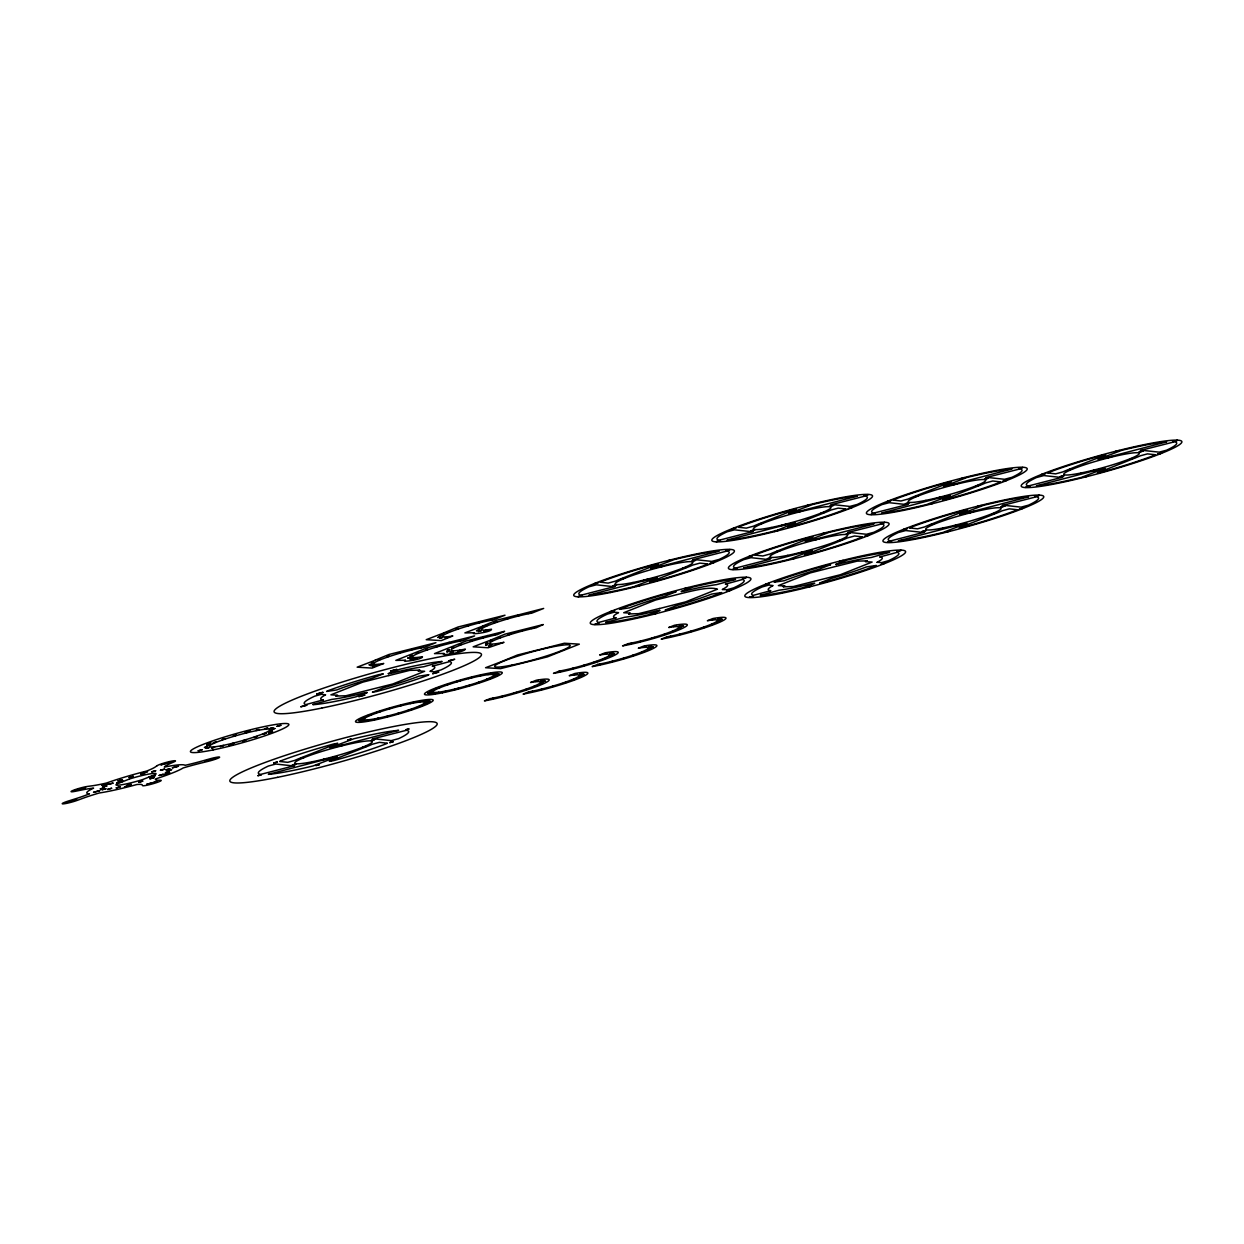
<?xml version="1.0" encoding="UTF-8"?>
<svg xmlns="http://www.w3.org/2000/svg" width="1244" height="1244" viewBox="0 0 1244 1244"><rect width="100%" height="100%" fill="white"/><g stroke="black" fill="none" stroke-linecap="round" stroke-linejoin="round"><path stroke-width="1.5" d="M279.776 761.452L281.035 760.768A77.983 8.008 -15.5 0 1 333.579 744.005L337.715 743.306L301.032 757.783A46.79 4.805 -15.5 0 0 294.828 760.379L287.768 762.323L279.791 761.483M707.696 564.107L706.53 564.667A77.983 8.008 -15.5 0 1 653.971 581.446L649.834 582.13L686.517 567.668A46.79 4.805 -15.5 0 0 692.721 565.071L699.937 563.112L707.758 563.967M738.454 527.238L739.698 526.554A77.983 8.008 -15.5 0 1 792.241 509.791L796.378 509.091L759.711 523.568A46.79 4.805 -15.5 0 0 753.491 526.165L746.276 528.125L738.501 527.285M1155.194 454.869L1154.012 455.428A77.983 8.008 -15.5 0 1 1101.469 472.207L1097.395 472.938L1133.999 458.43A46.79 4.805 -15.5 0 0 1140.219 455.833L1147.434 453.873L1155.241 454.729M388.299 673.61L399.837 669.256A76.366 7.853 -15.5 0 1 442.118 661.466L423.8 666.722A59.152 6.08 -15.5 0 0 391.456 673.191L388.315 673.657M835.781 564.372L847.319 560.018A76.366 7.853 -15.5 0 1 889.6 552.227L871.282 557.483A59.152 6.08 -15.5 0 0 838.938 563.952L835.812 564.418M388.797 675.585L409.665 670.376L419.726 670.096M659.538 608.471L638.685 613.65L628.687 613.961M836.31 566.315L857.163 561.137L867.224 560.857M432.399 666.193L449.628 661.59A76.366 7.853 -15.5 0 1 440.92 669.941L434.109 671.853L429.942 671.309A59.152 6.08 -15.5 0 0 432.554 666.302L432.492 666.286M615.936 617.864L598.722 622.435A76.366 7.853 -15.5 0 1 607.43 614.085L614.241 612.172L618.548 612.639A59.152 6.08 -15.5 0 0 615.796 617.724L615.936 617.77M879.881 556.954L897.111 552.352A76.366 7.853 -15.5 0 1 888.418 560.702L881.607 562.615L877.098 562.304M111.618 788.323L107.513 789.442L111.602 788.245M116.221 787.872L120.341 786.721M120.341 786.783L116.283 787.934M151.706 771.809L155.842 770.689L151.83 771.871M149.902 778.76L154.054 777.64M159.092 775.432L163.213 774.281M163.213 774.343L159.232 775.494M167.645 770.72L171.765 769.569L167.785 770.782M169.371 771.482L165.328 772.695L169.402 771.529M360.947 718.674L365.067 717.524M360.231 721.427L364.368 720.307M362.673 719.514L358.583 720.634L362.673 719.436M365.067 717.586L361.009 718.721M403.227 704.866L399.246 706.001L403.227 704.788M414.096 702.285L410.053 703.498L414.128 702.331M421.452 705.908L417.378 707.074L421.514 705.954M423.535 704.275L427.656 703.124M434.125 690.031L430.082 691.244L434.156 690.078M425.93 702.362L430.035 701.196M482.89 626.027L464.883 632.901L474.43 632.761M427.656 703.187L423.613 704.337M430.066 701.243L425.946 702.393M445.368 685.071L449.504 683.967M456.486 681.619L460.622 680.515L456.61 681.681M454.433 689.518L458.554 688.367M458.554 688.43L454.511 689.565M468.179 678.447L472.3 677.296M472.3 677.374L468.319 678.509M477.245 682.894L481.366 681.743M481.366 681.821L477.276 682.94M487.772 674.419L491.924 673.315L487.912 674.481M503.556 660.844L485.564 667.717L500.539 668.634L521.951 663.254L547.438 656.863L579.331 644.159L564.341 643.241L538.854 649.726M496.729 675.71L492.733 676.845L496.729 675.632M578.102 596.607L582.223 595.456M582.254 595.487L578.133 596.638M616.697 584.82L612.608 585.94L616.697 584.742M598.722 623.291L594.648 624.457L598.784 623.337M643.506 580.466L647.626 579.315M647.642 579.393L643.646 580.528M664.545 565.771L660.455 566.891L664.545 565.693M682.909 568.244L687.03 567.077M652.649 614.287L656.77 613.136M687.03 567.155L682.925 568.275M691.369 561.433L695.489 560.266M656.77 613.199L652.789 614.334M695.489 560.344L691.431 561.479M716.249 541.622L720.385 540.502L716.311 541.669M732.11 528.856L736.246 527.736L732.234 528.918M729.979 549.599L725.858 550.765L729.948 549.568M750.707 530.924L754.828 529.757M754.859 529.804L750.738 530.955M763.287 523.024L759.307 524.159M730.632 590.262L726.543 591.382L730.632 590.185M778.386 530.333L774.374 531.499L795.507 522.635L791.433 523.32A46.79 4.805 -15.5 0 1 781.31 525.948L727.04 540.129A77.983 8.008 -15.5 0 0 771.809 531.717L775.914 530.457M781.652 525.497L785.788 524.377L781.667 525.528M746.447 577.403L742.373 578.569L746.509 577.465M798.57 511.875L802.691 510.709M802.691 510.786L798.632 511.922M805.972 505.919L810.108 504.8L806.096 505.966M771.327 557.607L767.253 558.774L771.389 557.654M765.184 584.556L769.305 583.405M769.305 583.483L765.324 584.618M790.78 559.302L794.932 558.183L790.811 559.349M798.181 553.347L802.333 552.227L798.321 553.393M815.1 539.725L819.252 538.605L815.24 539.787M852.249 507.397L848.237 508.563L852.233 507.35M863.974 495.734L868.094 494.583M868.094 494.661L864.036 495.796M807.325 587.152L811.477 586.048L807.465 587.215M839.047 561.619L843.168 560.469M843.168 560.531L839.187 561.666M864.642 536.366L868.763 535.2M890.922 500.617L886.801 501.767L890.891 500.57M868.779 535.278L864.673 536.397M913.842 496.978L917.994 495.858L913.982 497.04M881.187 564.216L885.339 563.097L881.327 564.263M907.436 528.498L903.346 529.617L907.405 528.529M964.784 477.665L960.772 478.847L964.769 477.634M988.296 478.162L984.253 479.375L988.327 478.209M957.009 525.108L952.888 526.259L956.978 525.061M977.178 506.635L981.329 505.515M973.928 511.486L969.916 512.652L973.896 511.439M996.382 512.901L992.277 514.021L996.382 512.823M1025.6 487.368L1029.721 486.217M1029.721 486.28L1025.616 487.415M1064.18 475.581L1060.09 476.701L1064.18 475.503M1072.67 468.739L1068.549 469.89L1072.639 468.693M1091.004 471.227L1095.124 470.077M1095.124 470.154L1091.066 471.289M1112.043 456.532L1107.938 457.652L1112.043 456.455M1130.392 459.005L1134.512 457.839M1134.512 457.916L1130.532 459.052M1138.851 452.194L1142.972 451.028M1142.972 451.106L1138.913 452.241M1173.325 441.48L1177.446 440.329M1177.446 440.392L1173.341 441.527M449.1 642.339L474.602 635.917L462.97 640.551A31.567 3.25 -15.5 0 0 420.006 652.602A31.567 3.25 -15.5 0 0 422.431 656.677C423.504 659.398 399.106 662.819 405.388 660.3M419.726 670.174L417.968 670.889L424.655 671.293L392.762 683.998L345.863 695.769L335.958 696.065M487.772 635.56L504.613 631.314L497.398 634.58A31.567 3.25 -15.5 0 0 455.506 647.16A31.567 3.25 -15.5 0 0 465.349 649.088C464.727 652.214 438.681 656.474 444.046 653.52M474.43 632.838C468.288 635.124 492.266 632.123 491.504 629.2A31.567 3.25 -15.5 0 1 489.079 625.11A31.567 3.25 -15.5 0 1 532.043 613.059L543.675 608.425L518.297 614.925M867.208 560.935L865.466 561.65L872.137 562.055L840.244 574.759L793.361 586.53L783.409 586.826M722.422 589.438L722.764 589.205A59.152 6.08 -15.5 0 0 725.361 584.182L742.435 579.486A76.366 7.853 -15.5 0 1 733.742 587.821L727.118 589.718L722.469 589.547M518.173 614.847L496.791 620.196L482.89 625.95M538.839 649.663L517.457 655.013L503.556 660.766M877.144 562.412L877.44 562.07A59.152 6.08 -15.5 0 0 880.037 557.063L879.974 557.048M335.818 695.956L337.559 695.256L330.888 694.836L362.781 682.147L388.812 675.523M628.64 613.852L630.381 613.136L623.695 612.732L655.604 600.028L681.634 593.45C696.267 589.874 710.262 586.562 717.461 589.189L685.568 601.878L659.569 608.518M783.316 586.717L785.057 586.017L778.371 585.597L810.279 572.909L836.295 566.284M153.976 777.702L149.933 778.791M216.005 742.093L213.051 742.917L216.036 742.015M211.62 748.017L214.699 747.162L211.713 748.079M225.195 738.765L222.194 739.589L225.226 738.687M220.359 746.478L223.438 745.638L220.39 746.54M248.007 732.141L245.006 732.965L248.038 732.063M242.922 740.818L246.001 739.962L243.015 740.88M258.876 729.653L255.875 730.477L258.907 729.575M254.04 737.365L257.119 736.51L254.118 737.428M263.23 734.038L266.309 733.198L263.277 734.1M273.758 762.961L277.257 761.997M277.225 762.09L273.758 763.023M437.888 637.426L440.951 636.57L437.966 637.488M440.267 635.497L443.346 634.658L440.36 635.56M411.235 659.942L414.314 659.102L411.282 660.004M448.135 637.099L445.134 637.923L448.167 637.021M466.733 625.934L469.812 625.094L466.78 625.996M364.305 720.369L360.262 721.458M476.545 630.646L479.624 629.791L476.592 630.692M449.908 653.162L452.987 652.322L449.955 653.224M481.272 630.692L478.225 631.517L481.304 630.615M351.088 739.154L347.62 740.087L351.119 739.06M486.839 630.288L483.807 631.143L486.839 630.241M505.406 619.154L508.485 618.315L505.437 619.217M488.581 646.382L491.66 645.543L488.612 646.445M449.442 684.029L445.383 685.117M501.907 696.5L504.986 695.66L501.938 696.562M524.719 689.876L527.798 689.036L524.75 689.938M538.325 680.608L535.278 681.385L538.325 680.561M543.83 680.266L540.829 681.09L543.861 680.188M529.711 692.224L532.774 691.384L529.742 692.286M543.115 683.003L540.16 683.842L543.146 682.925M563.159 670.749L560.189 671.573L563.174 670.672M540.58 689.72L543.644 688.881L540.611 689.782M570.98 669.008L574.044 668.168L571.012 669.07M563.392 683.096L566.471 682.256L563.392 683.158M585.753 665.058L582.705 665.82L585.753 664.996M576.967 673.859L573.997 674.683L576.998 673.781M572.582 679.784L575.661 678.929L572.675 679.846M582.503 673.486L579.611 674.31L582.534 673.408M596.84 661.621L593.823 662.446L596.871 661.544M609.855 653.535L612.934 652.696L609.887 653.598M606.03 658.309L603.013 659.133L606.061 658.231M609.14 656.288L612.219 655.433L609.233 656.35M611.535 654.36L614.598 653.52L611.566 654.422M601.816 663.969L598.862 664.794L601.847 663.892M629.169 644.019L632.247 643.179L629.262 644.081M640.038 641.515L643.117 640.676L640.131 641.593M624.395 658.294L621.425 659.133L624.41 658.216M642.992 647.129L646.056 646.289L643.07 647.191M662.865 634.906L665.929 634.051L662.896 634.969M648.528 646.756L651.592 645.916L648.528 646.802M644.703 651.529L641.795 652.354L644.719 651.452M676.425 625.654L673.471 626.494L676.456 625.577M647.813 649.492L650.892 648.653L647.891 649.57M653.24 646.818L650.239 647.642L653.271 646.74M672.055 631.579L675.119 630.739L672.087 631.641M681.961 625.281L678.96 626.105L681.992 625.203M667.841 637.239L670.92 636.399L667.935 637.301M690.404 631.579L693.483 630.724L690.498 631.641M701.523 628.127L704.602 627.271L701.569 628.173M710.713 624.799L713.792 623.959L710.728 624.846M405.326 660.237L395.825 660.393L427.718 647.689L449.131 642.308M443.999 653.458L434.483 653.613L466.391 640.909L487.803 635.529M371.598 662.881L373.869 662.243L371.692 662.943M369.219 664.794L371.49 664.172L369.219 664.856M370.883 665.618L373.169 664.996M373.138 665.073L370.93 665.68M376.419 665.245L378.705 664.685M410.271 656.086L412.541 655.526M407.877 658.014L410.162 657.392L407.877 658.076M411.795 658.294L409.603 658.9L411.826 658.216M417.331 657.921L415.123 658.434L417.378 657.827M436.737 646.522L439.023 645.9L436.831 646.6M446.876 651.794L449.162 651.172L446.923 651.856M450.546 652.011L452.816 651.389M452.816 651.452L450.623 652.089M457.792 651.047L460.062 650.425M460.031 650.503L457.823 651.11M485.906 643.614L488.192 642.992L486 643.677M485.549 645.014L487.835 644.376L485.642 645.076M491.489 644.672L490.416 645.061M508.361 634.673L510.631 634.051L508.361 634.751M498.704 643.723L496.496 644.33L498.735 643.646M981.205 505.624L977.209 506.681M776.24 551.667L779.848 550.843L776.365 551.621M759.835 523.771L763.287 522.947M774.903 531.11L778.371 530.302M471.009 641.266C473.793 640.209 468.211 642.091 470.761 641.064M490.291 644.843L489.219 645.232L491.489 644.61M377.492 664.856L378.705 664.623M411.344 655.697L412.541 655.464M377.632 665.073L376.465 665.307M411.469 655.93L410.302 656.163M330.173 747.784L334.263 747.146A46.79 4.805 -15.5 0 1 344.386 744.518L398.655 730.321A77.983 8.008 -15.5 0 0 353.887 738.749L330.251 747.706M336.844 756.85L313.13 765.931A77.983 8.008 -15.5 0 1 268.377 774.343L322.631 760.162A46.79 4.805 -15.5 0 0 332.77 757.534L336.829 756.834M650.705 568.555L654.779 567.917A46.79 4.805 -15.5 0 1 664.918 565.289L719.172 551.092A77.983 8.008 -15.5 0 0 674.419 559.52L650.783 568.461M657.376 577.62L633.663 586.702A77.983 8.008 -15.5 0 1 588.91 595.114L643.164 580.932A46.79 4.805 -15.5 0 0 653.302 578.304L657.345 577.589M788.851 513.57L792.926 512.932A46.79 4.805 -15.5 0 1 803.049 510.304L857.443 496.107A77.983 8.008 -15.5 0 0 812.55 504.535L788.867 513.539M805.381 541.42L809.455 540.782A46.79 4.805 -15.5 0 1 819.594 538.154L873.988 523.957A77.983 8.008 -15.5 0 0 829.095 532.385L805.381 541.42M812.052 550.501L788.338 559.567A77.983 8.008 -15.5 0 1 743.585 567.979L797.839 553.798A46.79 4.805 -15.5 0 0 807.978 551.17L812.052 550.501M943.527 486.451L947.601 485.798A46.79 4.805 -15.5 0 1 957.724 483.17L1011.994 468.988A77.983 8.008 -15.5 0 0 967.226 477.401L943.527 486.451M950.183 495.516L926.485 504.582A77.983 8.008 -15.5 0 1 881.716 513.01L935.986 498.813A46.79 4.805 -15.5 0 0 946.109 496.185L950.183 495.516M960.057 514.301L964.131 513.663A46.79 4.805 -15.5 0 1 974.27 511.02L1028.524 496.838A77.983 8.008 -15.5 0 0 983.771 505.266L960.088 514.254M966.728 523.366L943.014 532.432A77.983 8.008 -15.5 0 1 898.261 540.86L952.515 526.678A46.79 4.805 -15.5 0 0 962.654 524.035L966.728 523.366M1098.203 459.316L1102.277 458.678A46.79 4.805 -15.5 0 1 1112.4 456.05L1166.67 441.853A77.983 8.008 -15.5 0 0 1121.901 450.281L1098.265 459.223M1104.859 468.382L1081.16 477.463A77.983 8.008 -15.5 0 1 1036.392 485.875L1090.661 471.694A46.79 4.805 -15.5 0 0 1100.784 469.066L1104.843 468.35M387.242 743.228L379.404 742.341L372.189 744.301A46.79 4.805 -15.5 0 1 365.985 746.898L329.302 761.359L333.454 760.675A77.983 8.008 -15.5 0 0 385.998 743.896L387.164 743.337M600.323 582.192L608.145 583.109L615.36 581.15A46.79 4.805 -15.5 0 1 621.565 578.553L658.247 564.076L654.111 564.776A77.983 8.008 -15.5 0 0 601.567 581.539L600.323 582.192M754.999 555.057L762.821 555.975L770.036 554.015A46.79 4.805 -15.5 0 1 776.24 551.419L812.923 536.942L808.787 537.641A77.983 8.008 -15.5 0 0 756.243 554.404L754.999 555.057M845.904 509.014L838.207 508.112L831.023 510.009A46.79 4.805 -15.5 0 1 824.648 512.683L787.981 527.145L792.117 526.461A77.983 8.008 -15.5 0 0 844.66 509.682L845.842 509.123M862.45 536.864L861.19 537.548A77.983 8.008 -15.5 0 1 808.647 554.311L804.51 555.011L841.193 540.534A46.79 4.805 -15.5 0 0 847.397 537.937L854.612 535.977L862.45 536.895M893.13 500.072L900.951 500.99L908.167 499.031A46.79 4.805 -15.5 0 1 914.387 496.434L951.054 482.003L946.917 482.656A77.983 8.008 -15.5 0 0 894.374 499.435L893.145 500.041M909.675 527.923L917.497 528.84L924.556 526.958A46.79 4.805 -15.5 0 1 930.916 524.284L967.599 509.822L963.462 510.522A77.983 8.008 -15.5 0 0 910.919 527.285L909.737 527.845M1000.58 481.879L999.336 482.563A77.983 8.008 -15.5 0 1 946.793 499.326L942.641 500.026L979.323 485.549A46.79 4.805 -15.5 0 0 985.543 482.952L992.759 480.993L1000.58 481.91M1017.125 509.729L1015.866 510.413A77.983 8.008 -15.5 0 1 963.322 527.176L959.202 527.798L995.869 513.414A46.79 4.805 -15.5 0 0 1002.073 510.802L1009.288 508.843L1017.11 509.713M1047.806 472.953L1055.627 473.871L1062.842 471.911A46.79 4.805 -15.5 0 1 1069.062 469.315L1105.729 454.837L1101.593 455.537A77.983 8.008 -15.5 0 0 1049.05 472.3L1047.821 472.907M312.913 704.555L313.426 704.664A76.366 7.853 -15.5 0 0 355.706 696.889L367.244 692.535L364.088 692.939A59.152 6.08 -15.5 0 1 331.744 699.408L312.944 704.508M605.719 622.451L606.232 622.56A76.366 7.853 -15.5 0 0 648.513 614.769L660.051 610.415L656.91 610.835A59.152 6.08 -15.5 0 1 624.55 617.304L605.75 622.404M735.453 579.44L716.715 584.602A59.152 6.08 -15.5 0 0 684.262 591.087L681.137 591.553L692.644 587.137A76.366 7.853 -15.5 0 1 734.924 579.362L735.453 579.44M760.395 595.316L760.908 595.425A76.366 7.853 -15.5 0 0 803.189 587.65L814.727 583.296L811.586 583.7A59.152 6.08 -15.5 0 1 779.226 590.169L760.426 595.27M294.61 765.651L260.727 774.374A77.983 8.008 -15.5 0 1 268.44 766.009L275.81 764.034L290.163 765.604A46.79 4.805 -15.5 0 0 294.082 765.573L294.61 765.651M372.422 738.983L372.936 739.107A46.79 4.805 -15.5 0 1 376.854 739.076L391.207 740.646L398.578 738.656A77.983 8.008 -15.5 0 0 406.368 730.306L372.469 738.952M615.142 586.422L581.259 595.145A77.983 8.008 -15.5 0 1 588.972 586.779L596.342 584.804L610.695 586.375A46.79 4.805 -15.5 0 0 614.614 586.344L615.142 586.422M692.955 559.753L693.468 559.878A46.79 4.805 -15.5 0 1 697.386 559.847L711.739 561.402L719.11 559.427A77.983 8.008 -15.5 0 0 726.9 551.076L693.001 559.707M753.273 531.437L719.405 540.16A77.983 8.008 -15.5 0 1 727.102 531.794L734.489 529.82L748.826 531.39A46.79 4.805 -15.5 0 0 752.744 531.359L753.258 531.468M769.818 559.287L735.935 568.01A77.983 8.008 -15.5 0 1 743.648 559.66L751.018 557.67L765.371 559.24A46.79 4.805 -15.5 0 0 769.29 559.209L769.818 559.287M831.101 504.769L831.474 504.893A46.79 4.805 -15.5 0 1 835.533 504.862L849.87 506.432L857.256 504.442A77.983 8.008 -15.5 0 0 865.031 496.092L831.132 504.737M847.63 532.634L848.019 532.759A46.79 4.805 -15.5 0 1 852.062 532.712L866.415 534.282L873.786 532.308A77.983 8.008 -15.5 0 0 881.576 523.957L847.724 532.541M907.949 504.302L907.42 504.224A46.79 4.805 -15.5 0 1 903.502 504.255L889.165 502.685L881.934 504.597A77.983 8.008 -15.5 0 0 874.003 513.026L907.84 504.442M924.494 532.168L890.704 540.891A77.983 8.008 -15.5 0 1 898.324 532.525L905.694 530.55L920.047 532.105A46.79 4.805 -15.5 0 0 923.965 532.074L924.479 532.137M985.777 477.649L986.29 477.758A46.79 4.805 -15.5 0 1 990.208 477.727L1004.546 479.298L1011.932 477.323A77.983 8.008 -15.5 0 0 1019.707 468.972L985.777 477.649M1002.306 505.499L1002.695 505.624A46.79 4.805 -15.5 0 1 1006.738 505.577L1021.091 507.148L1028.461 505.173A77.983 8.008 -15.5 0 0 1036.252 496.822L1002.306 505.499M1062.625 477.183L1028.679 485.891A77.983 8.008 -15.5 0 1 1036.454 477.541L1043.84 475.566L1058.178 477.136A46.79 4.805 -15.5 0 0 1062.096 477.105L1062.609 477.214M1140.453 450.515L1140.966 450.639A46.79 4.805 -15.5 0 1 1144.884 450.608L1159.221 452.163L1166.608 450.188A77.983 8.008 -15.5 0 0 1174.383 441.838L1140.484 450.468M372.516 692.146L376.574 691.54A76.366 7.853 -15.5 0 0 427.563 675.414L428.885 674.668L418.886 676.176A59.152 6.08 -15.5 0 1 383.914 687.652L372.516 692.146M383.043 673.953L371.629 678.478A59.152 6.08 -15.5 0 0 336.657 689.969L326.643 691.446L327.981 690.715A76.366 7.853 -15.5 0 1 378.953 674.606L383.043 673.953M665.322 610.042L669.396 609.42A76.366 7.853 -15.5 0 0 720.369 593.31L721.707 592.579L711.692 594.057A59.152 6.08 -15.5 0 1 676.736 605.548L665.416 609.949M675.85 591.833L664.436 596.374A59.152 6.08 -15.5 0 0 629.48 607.849L619.465 609.358L620.787 608.611A76.366 7.853 -15.5 0 1 671.776 592.486L675.834 591.88M819.998 582.907L824.072 582.301A76.366 7.853 -15.5 0 0 875.045 566.176L876.382 565.46L866.368 566.937A59.152 6.08 -15.5 0 1 831.412 578.413L820.045 582.876M830.525 564.714L819.112 569.239A59.152 6.08 -15.5 0 0 784.155 580.73L774.126 582.208L775.463 581.477A76.366 7.853 -15.5 0 1 826.451 565.367L830.525 564.714M323.145 699.937L305.977 704.555A76.366 7.853 -15.5 0 1 314.623 696.205L321.434 694.276L325.601 694.821A59.152 6.08 -15.5 0 0 322.989 699.843L323.129 699.983M770.627 590.698L753.475 595.316A76.366 7.853 -15.5 0 1 762.106 586.966L768.916 585.038L773.084 585.582A59.152 6.08 -15.5 0 0 770.471 590.605L770.611 590.651M66.398 802.442L76.708 799.736L66.507 802.364M75.231 790.375L85.525 787.607L75.231 790.375M93.564 792.319L99.738 790.655L93.564 792.319M102.024 785.508L108.212 783.875L102.086 785.446M100.297 788.929L104.418 787.841L100.344 788.898M102.692 787.017L106.813 785.928L102.692 787.017M101.977 789.753L106.098 788.665L102.086 789.676M108.85 784.218L112.971 783.129L108.85 784.218M118.04 780.905L122.161 779.817L118.04 780.905M116.874 782.896L123.047 781.232L116.874 782.896M129.158 777.453L133.279 776.365L129.158 777.453M124.493 786.892L130.682 785.228L124.649 786.783M127.106 785.353L131.226 784.264L127.215 785.275M140.852 774.281L144.973 773.193L140.961 774.203M141.412 773.27L147.601 771.607L141.567 773.162M138.815 782.181L142.936 781.092L138.846 782.149M149.047 777.251L155.22 775.634L149.047 777.251M146.73 784.342L157.024 781.574L146.823 784.249M160.989 764.796L171.299 762.028L160.989 764.796M160.46 770.254L164.581 769.165L160.46 770.254M165.996 769.865L170.117 768.792L166.027 769.834M163.897 774.654L170.07 772.99L163.959 774.592M172.356 767.843L178.53 766.18L172.512 767.735M198.185 750.816L202.305 749.728L198.231 750.785M206.644 744.005L210.765 742.917L206.644 744.005M205.182 761.064L215.492 758.296L205.291 760.986M229.129 745.389L233.25 744.301L229.16 745.358M246.048 731.767L250.168 730.679L246.079 731.736M268.517 733.151L272.638 732.063L268.517 733.151M276.977 726.341L281.097 725.252L277.023 726.309M300.83 706.81L307.019 705.146L300.986 706.685M316.691 694.028L322.88 692.364L316.691 694.028M375.175 660.269L357.152 667.173L372.127 668.09L383.758 663.472A31.567 3.25 -15.5 0 1 381.333 659.382A31.567 3.25 -15.5 0 1 424.313 647.331L435.929 642.697L389.045 654.468L375.097 660.206M358.832 696.624L365.021 694.961L358.894 696.578M390.554 671.091L396.743 669.428L390.554 671.091M367.12 715.86L371.241 714.771L367.167 715.829M365.783 721.007L369.903 719.934L365.892 720.945M376.326 712.532L380.446 711.444L376.357 712.501M374.522 719.483L378.642 718.394L374.522 719.483M387.428 709.08L391.549 707.991L387.475 709.049M444.232 632.776L426.226 639.68L441.2 640.598L452.832 635.979A31.567 3.25 -15.5 0 1 450.406 631.89A31.567 3.25 -15.5 0 1 493.37 619.839L505.002 615.205L458.119 626.976L444.217 632.729M385.391 716.979L389.512 715.891L385.391 716.979M397.085 713.807L401.206 712.734L397.194 713.745M432.694 673.688L438.883 672.024L432.757 673.642M408.203 710.355L412.324 709.282L408.203 710.355M418.73 701.88L422.851 700.792L418.777 701.849M448.555 660.922L454.744 659.258L448.711 660.813M427.641 693.079L431.761 691.991L427.641 693.079M429.32 693.903L433.441 692.815L429.429 693.825M424.266 701.507L428.387 700.419L424.375 701.429M436.193 688.367L440.314 687.279L436.24 688.336M434.856 693.53L438.976 692.442L434.902 693.483M443.595 691.991L447.716 690.902L443.626 691.959M491.178 639.914L473.155 646.818L488.146 647.751L504.022 642.308A31.567 3.25 -15.5 0 1 494.163 640.365A31.567 3.25 -15.5 0 1 536.071 627.8L543.286 624.535L505.064 634.129L491.147 639.882M466.158 686.33L470.279 685.242L466.205 686.284M479.064 675.927L483.185 674.839L479.173 675.85M486.466 679.551L490.587 678.462L486.575 679.473M493.339 674.015L497.46 672.926L493.339 674.015M495.019 674.839L499.139 673.75L495.05 674.808M593.994 583.809L598.115 582.721L593.994 583.809M621.051 579.066L625.172 577.978L621.098 579.02M610.524 611.659L614.645 610.571L610.571 611.628M636.135 586.406L640.256 585.318L636.182 586.375M667.857 560.857L671.978 559.784L667.95 560.795M684.387 588.723L688.507 587.634L684.433 588.676M709.997 563.454L714.118 562.381L710.044 563.423M732.809 569.441L736.93 568.368L732.809 569.441M748.67 556.674L752.791 555.586L748.764 556.612M749.339 597.307L753.46 596.218L749.386 597.26M821.071 513.228L825.192 512.139L821.102 513.197M829.515 506.417L833.651 505.328L829.624 506.339M822.533 533.738L826.654 532.65L822.626 533.66M837.601 541.078L841.721 539.989L837.647 541.047M846.06 534.267L850.181 533.178L846.06 534.267M870.94 514.472L875.061 513.383L870.987 514.425M880.534 523.568L884.655 522.48L880.534 523.568M905.414 503.758L909.535 502.669L905.445 503.727M887.485 542.322L891.606 541.233L887.578 542.244M928.941 504.286L933.062 503.214L928.988 504.255M897.064 551.419L901.185 550.33L897.111 551.387M936.343 498.331L940.464 497.242L936.39 498.3M953.262 484.709L957.382 483.621L953.308 484.678M921.944 531.608L926.065 530.519L921.991 531.577M930.403 524.797L934.524 523.724L930.512 524.735M975.731 486.093L979.868 485.02L975.778 486.062M945.487 532.152L949.607 531.064L945.533 532.105M1002.804 481.35L1006.925 480.262L1002.851 481.319M1018.665 468.584L1022.786 467.495L1018.712 468.553M1000.736 507.148L1004.857 506.059L1000.736 507.148M1041.477 474.57L1045.598 473.482L1041.477 474.57M1019.349 509.2L1023.47 508.112L1019.396 509.169M1035.21 496.434L1039.331 495.345L1035.303 496.356M1083.617 477.167L1087.738 476.079L1083.664 477.136M1115.339 451.619L1119.46 450.546L1115.386 451.588M1157.48 454.216L1161.601 453.143L1157.526 454.184M204.451 747.535L207.484 746.727L204.545 747.473M206.831 745.622L209.878 744.798L206.877 745.591M206.115 748.359L209.163 747.535L206.115 748.359M233.297 736.059L236.344 735.235L233.297 736.059M231.26 743.959L234.307 743.134L231.368 743.896M264.599 728.86L267.647 728.082L264.599 728.86M270.135 728.471L273.182 727.662L270.181 728.455M269.419 731.223L272.467 730.399L269.466 731.192M271.814 729.295L274.862 728.486L271.814 729.295M372.609 666.706L375.657 665.944L372.718 666.644M257.928 775.696L261.395 774.763L257.99 775.665M439.583 638.219L442.631 637.394L439.63 638.188M446.456 632.683L449.504 631.921L446.565 632.621M455.662 629.355L458.694 628.547L455.708 629.34M292.402 764.998L295.87 764.065L292.402 764.998M300.861 758.187L304.329 757.316L300.861 758.187M478.473 622.746L481.506 621.922L478.582 622.684M478.971 628.687L482.019 627.878L479.018 628.655M489.343 620.243L492.375 619.419L489.343 620.243M485.129 625.903L488.177 625.141L485.238 625.841M315.945 765.526L319.397 764.593L315.945 765.526M323.331 759.571L326.799 758.638L323.331 759.571M340.25 745.949L343.717 745.016L340.312 745.918M494.319 622.575L497.367 621.767L494.366 622.544M517.131 615.967L520.179 615.142L517.24 615.904M362.735 747.333L366.202 746.4L362.781 747.302M371.194 740.522L374.646 739.589L371.241 740.491M528 613.463L531.048 612.639L528 613.463M389.807 742.59L393.26 741.657L389.807 742.59M405.653 729.824L409.12 728.891L405.715 729.777M491.069 698.972L494.117 698.164L491.069 698.972M513.632 693.312L516.68 692.488L513.741 693.25M533.94 686.533L536.988 685.771L533.987 686.501M542.493 681.821L545.541 681.059L542.539 681.79M552.305 686.533L555.353 685.708L552.305 686.533M604.351 653.893L607.399 653.069L604.397 653.862M578.771 676.969L581.819 676.145L578.818 676.938M581.166 675.041L584.213 674.279L581.275 674.979M609.669 662.212L612.717 661.388L609.778 662.15M651.778 638.327L654.811 637.503L651.825 638.296M632.496 655.588L635.529 654.826L632.543 655.557M678.244 628.764L681.292 627.94L678.244 628.764M680.623 626.836L683.671 626.027L680.732 626.789M678.742 634.72L681.79 633.942L678.851 634.658M712.081 619.621L715.129 618.843L712.081 619.621M717.617 619.232L720.665 618.47L717.664 619.217M716.917 621.984L719.949 621.16L716.917 621.984M719.296 620.056L722.344 619.248L719.343 620.025M157.071 765.713L155.453 766.864A37.678 3.872 -15.5 0 1 146.683 771.047A51.097 5.256 -15.5 0 0 106.424 783.051A37.678 3.872 -15.5 0 1 91.792 785.85L87.655 786.41A9.688 0.995 -15.5 0 0 73.396 790.267A9.688 0.995 -15.5 0 0 75.402 791.277L81.031 790.127A37.678 3.872 -15.5 0 1 93.595 788.152A51.097 5.256 -15.5 0 0 89.459 793.827A37.678 3.872 -15.5 0 1 74.484 799.099L68.264 801.058A9.688 0.995 -15.5 0 0 63.475 803.857A9.688 0.995 -15.5 0 0 77.517 800.281L82.617 798.399A37.678 3.872 -15.5 0 1 99.147 793.003A51.097 5.256 -15.5 0 0 136.856 784.513A37.678 3.872 -15.5 0 1 142.236 784.964L142.531 785.617A9.688 0.995 -15.5 0 0 153.836 783.487A9.688 0.995 -15.5 0 0 160.507 780.252L158.019 780.252A37.678 3.872 -15.5 0 1 155.671 778.899A51.097 5.256 -15.5 0 0 183.117 767.968A37.678 3.872 -15.5 0 1 201.419 762.992L207.826 761.421A9.688 0.995 -15.5 0 0 219.597 757.301A9.688 0.995 -15.5 0 0 209.676 758.902L203.036 760.768A37.678 3.872 -15.5 0 1 185.061 765.324A51.097 5.256 -15.5 0 0 164.317 767.066A37.678 3.872 -15.5 0 1 170.241 763.536L173.911 761.919A9.688 0.995 -15.5 0 0 169.884 761.499A9.688 0.995 -15.5 0 0 157.071 765.713M377.803 660.066L380.042 659.46L377.896 660.02M386.993 656.739L389.232 656.132L387.039 656.723M398.111 653.287L400.35 652.758L398.142 653.271M409.805 650.114L412.044 649.524L409.805 650.114M420.674 647.626L422.913 647.02L420.721 647.595M416.46 653.287L418.699 652.68L416.507 653.255M425.65 649.959L427.905 649.352L425.759 649.912M448.478 643.335L450.717 642.728L448.509 643.319M459.347 640.847L461.586 640.24L459.378 640.816M447.28 650.379L449.519 649.834L447.327 650.348M451.619 647.984L453.858 647.378L451.619 647.984M459.409 644.874L461.648 644.283L459.456 644.858M481.304 638.079L483.543 637.472L481.35 638.063M492.764 635.202L495.003 634.658L492.811 635.171M490.291 641.204L492.531 640.598L490.291 641.204M498.082 638.094L500.321 637.488L498.082 638.094M519.976 631.299L522.216 630.755L520.023 631.268M531.437 628.422L533.676 627.878L531.483 628.391M129.36 779.024L116.501 784.14A20.79 2.13 -15.5 0 0 122.69 784.606A20.79 2.13 -15.5 0 0 142.702 779.553L155.562 774.421A20.79 2.13 -15.5 0 0 149.389 773.97A20.79 2.13 -15.5 0 0 129.36 779.024M490.043 698.646L484.414 700.885A40.337 4.152 -15.5 0 0 539.321 685.491A40.337 4.152 -15.5 0 0 536.211 680.266L530.582 682.505A31.567 3.25 -15.5 0 1 533.007 686.595A31.567 3.25 -15.5 0 1 490.043 698.646M559.116 671.154L553.487 673.393A40.337 4.152 -15.5 0 0 608.378 657.998A40.337 4.152 -15.5 0 0 605.284 652.773L599.655 655.013A31.567 3.25 -15.5 0 1 602.08 659.102A31.567 3.25 -15.5 0 1 559.116 671.154M628.173 643.661L622.544 645.9A40.337 4.152 -15.5 0 0 677.451 630.506A40.337 4.152 -15.5 0 0 674.357 625.281L668.728 627.52A31.567 3.25 -15.5 0 1 671.154 631.61A31.567 3.25 -15.5 0 1 628.173 643.661M528.716 691.866L523.086 694.105A40.337 4.152 -15.5 0 0 577.993 678.711A40.337 4.152 -15.5 0 0 574.883 673.486L569.254 675.725A31.567 3.25 -15.5 0 1 571.68 679.815A31.567 3.25 -15.5 0 1 528.716 691.866M597.789 664.374L592.16 666.613A40.337 4.152 -15.5 0 0 647.051 651.218A40.337 4.152 -15.5 0 0 643.957 645.994L638.327 648.233A31.567 3.25 -15.5 0 1 640.753 652.322A31.567 3.25 -15.5 0 1 597.789 664.374M666.846 636.881L661.217 639.121A40.337 4.152 -15.5 0 0 716.124 623.726A40.337 4.152 -15.5 0 0 713.014 618.501L707.385 620.74A31.567 3.25 -15.5 0 1 709.826 624.83A31.567 3.25 -15.5 0 1 666.846 636.881M442.382 692.815A40.337 4.152 -15.5 0 0 502.218 672.988A40.337 4.152 -15.5 0 0 445.539 684.495A40.337 4.152 -15.5 0 0 442.382 692.815M446.938 690.778A31.567 3.25 -15.5 0 0 493.775 675.259A31.567 3.25 -15.5 0 0 449.411 684.262A31.567 3.25 -15.5 0 0 446.938 690.778M781.854 593.217A83.364 8.568 -15.5 0 0 905.523 552.243A83.364 8.568 -15.5 0 0 788.401 576.034A83.364 8.568 -15.5 0 0 781.854 593.217M373.309 720.292A40.337 4.152 -15.5 0 0 433.145 700.481A40.337 4.152 -15.5 0 0 376.465 711.988A40.337 4.152 -15.5 0 0 373.309 720.292M377.865 718.254A31.567 3.25 -15.5 0 0 424.702 702.751A31.567 3.25 -15.5 0 0 380.353 711.755A31.567 3.25 -15.5 0 0 377.865 718.254M277.505 777.344A107.559 11.056 -15.5 0 0 437.079 724.474A107.559 11.056 -15.5 0 0 285.949 755.186A107.559 11.056 -15.5 0 0 277.505 777.344M312.508 761.717A40.337 4.152 -15.5 0 0 372.345 741.89A40.337 4.152 -15.5 0 0 315.681 753.413A40.337 4.152 -15.5 0 0 312.508 761.717M1058.115 483.247A83.364 8.568 -15.5 0 0 1181.8 442.273A83.364 8.568 -15.5 0 0 1064.662 466.08A83.364 8.568 -15.5 0 0 1058.115 483.247M1081.145 472.969A39.155 4.027 -15.5 0 0 1139.224 453.733A39.155 4.027 -15.5 0 0 1084.208 464.898A39.155 4.027 -15.5 0 0 1081.145 472.969M903.439 510.382A83.364 8.568 -15.5 0 0 1027.124 469.408A83.364 8.568 -15.5 0 0 909.986 493.199A83.364 8.568 -15.5 0 0 903.439 510.382M925.847 500.368A40.337 4.152 -15.5 0 0 985.699 480.542A40.337 4.152 -15.5 0 0 929.019 492.064A40.337 4.152 -15.5 0 0 925.847 500.368M748.779 537.501A83.364 8.568 -15.5 0 0 872.448 496.527A83.364 8.568 -15.5 0 0 755.31 520.334A83.364 8.568 -15.5 0 0 748.779 537.501M771.171 527.503A40.337 4.152 -15.5 0 0 831.023 507.676A40.337 4.152 -15.5 0 0 774.343 519.199A40.337 4.152 -15.5 0 0 771.171 527.503M919.985 538.232A83.364 8.568 -15.5 0 0 1043.669 497.258A83.364 8.568 -15.5 0 0 926.531 521.049A83.364 8.568 -15.5 0 0 919.985 538.232M942.999 527.954A39.155 4.027 -15.5 0 0 1001.093 508.703A39.155 4.027 -15.5 0 0 946.078 519.883A39.155 4.027 -15.5 0 0 942.999 527.954M765.309 565.351A83.364 8.568 -15.5 0 0 888.994 524.393A83.364 8.568 -15.5 0 0 771.855 548.184A83.364 8.568 -15.5 0 0 765.309 565.351M787.716 555.353A40.337 4.152 -15.5 0 0 847.553 535.526A40.337 4.152 -15.5 0 0 790.889 547.049A40.337 4.152 -15.5 0 0 787.716 555.353M627.178 620.336A83.364 8.568 -15.5 0 0 750.847 579.362A83.364 8.568 -15.5 0 0 633.725 603.169A83.364 8.568 -15.5 0 0 627.178 620.336M610.633 592.486A83.364 8.568 -15.5 0 0 734.318 551.512A83.364 8.568 -15.5 0 0 617.179 575.319A83.364 8.568 -15.5 0 0 610.633 592.486M633.041 582.487A40.337 4.152 -15.5 0 0 692.877 562.661A40.337 4.152 -15.5 0 0 636.213 574.168A40.337 4.152 -15.5 0 0 633.041 582.487M321.761 708.069A107.559 11.056 -15.5 0 0 481.35 655.215A107.559 11.056 -15.5 0 0 330.204 685.91A107.559 11.056 -15.5 0 0 321.761 708.069M213.035 749.93A51.097 5.256 -15.5 0 0 288.826 724.817A51.097 5.256 -15.5 0 0 217.047 739.402A51.097 5.256 -15.5 0 0 213.035 749.93M223.189 745.389A31.567 3.25 -15.5 0 0 270.041 729.87A31.567 3.25 -15.5 0 0 225.677 738.889A31.567 3.25 -15.5 0 0 223.189 745.389M512.062 665.042A39.155 4.027 -15.5 0 0 570.141 645.792A39.155 4.027 -15.5 0 0 515.125 656.972A39.155 4.027 -15.5 0 0 512.062 665.042"/></g></svg>
